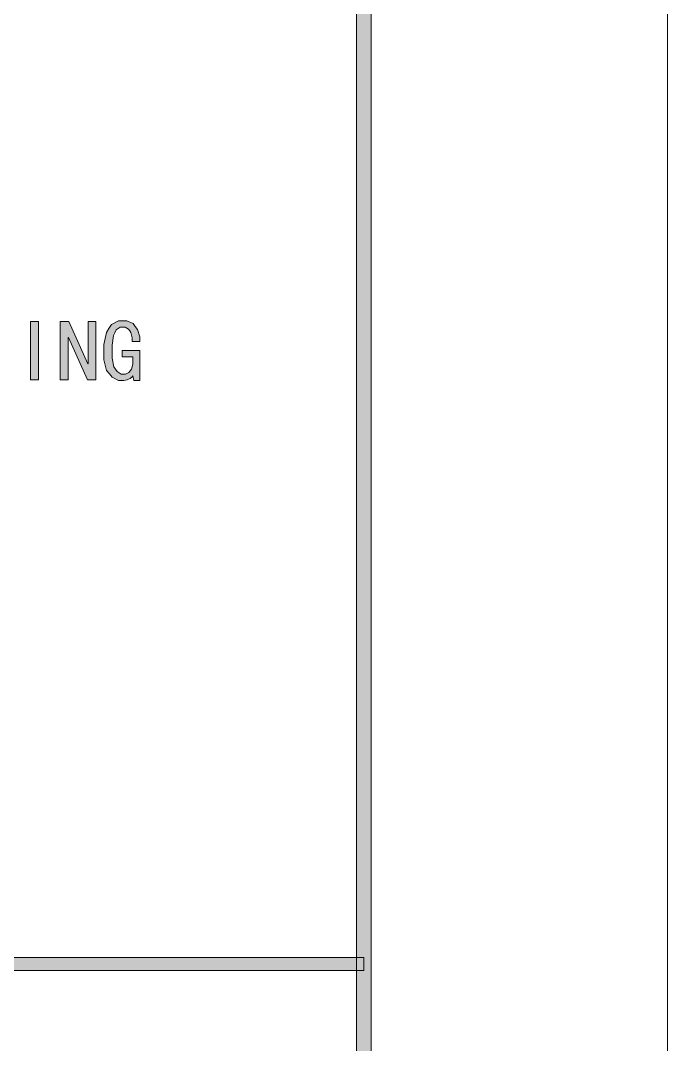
# Model space of a CAD drawing. Header units: millimetres. Extents: x 0 to 414, y 0 to 292.
# Drawn here: x 393.11 to 414.08, y 221.31 to 254.51 of the extents above; entities that cross this region are included whole.
import ezdxf

# ---------------------------------------------------------------- set-up
doc = ezdxf.new("R2010")
doc.units = ezdxf.units.MM

msp = doc.modelspace()

# ---------------------------------------------------------------- hatches: boundary and pattern name
h = msp.add_hatch(color=0)
h.dxf.hatch_style = 2
h.paths.add_polyline_path([(404.473833, 9.609667), (403.997583, 10.085917), (403.997583, 282.380972), (404.473833, 282.857222)])
h = msp.add_hatch(color=0)
h.dxf.hatch_style = 2
h.paths.add_polyline_path([(393.692944, 242.852222), (393.438944, 242.852222), (393.438944, 244.750167), (393.692944, 244.750167)])
h = msp.add_hatch(color=0)
h.dxf.hatch_style = 2
h.paths.add_polyline_path([(395.555611, 242.852222), (395.280444, 242.852222), (394.670139, 244.228056), (394.659556, 244.228056), (394.659556, 242.852222), (394.402028, 242.852222), (394.402028, 244.750167), (394.680722, 244.750167), (395.291028, 243.374333), (395.301611, 243.374333), (395.301611, 244.750167), (395.555611, 244.750167)])
h = msp.add_hatch(color=0)
h.dxf.hatch_style = 2
h.paths.add_polyline_path([(396.977306, 242.831056), (396.786806, 242.831056), (396.755056, 242.986278), (396.730361, 242.954528), (396.663333, 242.898083), (396.613944, 242.876917), (396.568083, 242.852222), (396.465778, 242.831056), (396.409333, 242.831056), (396.292917, 242.831056), (396.084778, 242.940417), (395.993056, 243.04625), (395.901333, 243.155611), (395.813139, 243.501333), (395.813139, 243.741222), (395.813139, 244.002278), (395.894278, 244.390333), (395.978944, 244.517333), (396.060083, 244.644333), (396.289389, 244.771333), (396.434028, 244.771333), (396.561028, 244.771333), (396.758583, 244.679611), (396.832667, 244.584361), (396.903222, 244.489111), (396.977306, 244.245694), (396.977306, 244.097528), (396.730361, 244.097528), (396.730361, 244.213944), (396.691556, 244.386806), (396.65275, 244.446778), (396.613944, 244.503222), (396.504583, 244.563194), (396.434028, 244.563194), (396.342306, 244.563194), (396.211778, 244.471472), (396.165917, 244.37975), (396.123583, 244.288028), (396.077722, 243.981111), (396.077722, 243.762389), (396.077722, 243.557778), (396.134167, 243.275556), (396.187083, 243.197944), (396.243528, 243.120333), (396.370528, 243.042722), (396.444611, 243.042722), (396.515167, 243.042722), (396.628056, 243.095639), (396.670389, 243.148556), (396.712722, 243.201472), (396.755056, 243.36375), (396.755056, 243.473111), (396.755056, 243.596583), (396.409333, 243.596583), (396.409333, 243.80825), (396.977306, 243.80825)])
h = msp.add_hatch(color=0)
h.dxf.hatch_style = 2
h.paths.add_polyline_path([(404.237472, 224.130306), (404.237472, 223.706972), (354.957944, 223.706972), (354.957944, 224.130306)])

# ---------------------------------------------------------------- linework, layer by layer
at = {"color": 0, "lineweight": 0}
for points in [[(0, 0), (0, 292.466889), (414.0835, 292.466889), (414.0835, 0)], [(404.473833, 9.609667), (403.997583, 10.085917), (403.997583, 282.380972), (404.473833, 282.857222)], [(393.692944, 242.852222), (393.438944, 242.852222), (393.438944, 244.750167), (393.692944, 244.750167)], [(395.555611, 242.852222), (395.280444, 242.852222), (394.670139, 244.228056), (394.659556, 244.228056), (394.659556, 242.852222), (394.402028, 242.852222), (394.402028, 244.750167), (394.680722, 244.750167), (395.291028, 243.374333), (395.301611, 243.374333), (395.301611, 244.750167), (395.555611, 244.750167)], [(396.977306, 242.831056), (396.786806, 242.831056), (396.755056, 242.986278), (396.730361, 242.954528), (396.663333, 242.898083), (396.613944, 242.876917), (396.568083, 242.852222), (396.465778, 242.831056), (396.409333, 242.831056), (396.292917, 242.831056), (396.084778, 242.940417), (395.993056, 243.04625), (395.901333, 243.155611), (395.813139, 243.501333), (395.813139, 243.741222), (395.813139, 244.002278), (395.894278, 244.390333), (395.978944, 244.517333), (396.060083, 244.644333), (396.289389, 244.771333), (396.434028, 244.771333), (396.561028, 244.771333), (396.758583, 244.679611), (396.832667, 244.584361), (396.903222, 244.489111), (396.977306, 244.245694), (396.977306, 244.097528), (396.730361, 244.097528), (396.730361, 244.213944), (396.691556, 244.386806), (396.65275, 244.446778), (396.613944, 244.503222), (396.504583, 244.563194), (396.434028, 244.563194), (396.342306, 244.563194), (396.211778, 244.471472), (396.165917, 244.37975), (396.123583, 244.288028), (396.077722, 243.981111), (396.077722, 243.762389), (396.077722, 243.557778), (396.134167, 243.275556), (396.187083, 243.197944), (396.243528, 243.120333), (396.370528, 243.042722), (396.444611, 243.042722), (396.515167, 243.042722), (396.628056, 243.095639), (396.670389, 243.148556), (396.712722, 243.201472), (396.755056, 243.36375), (396.755056, 243.473111), (396.755056, 243.596583), (396.409333, 243.596583), (396.409333, 243.80825), (396.977306, 243.80825)], [(404.237472, 224.130306), (404.237472, 223.706972), (354.957944, 223.706972), (354.957944, 224.130306)]]:
    msp.add_lwpolyline(points, close=True, dxfattribs=at)

doc.saveas('drawing.dxf')
